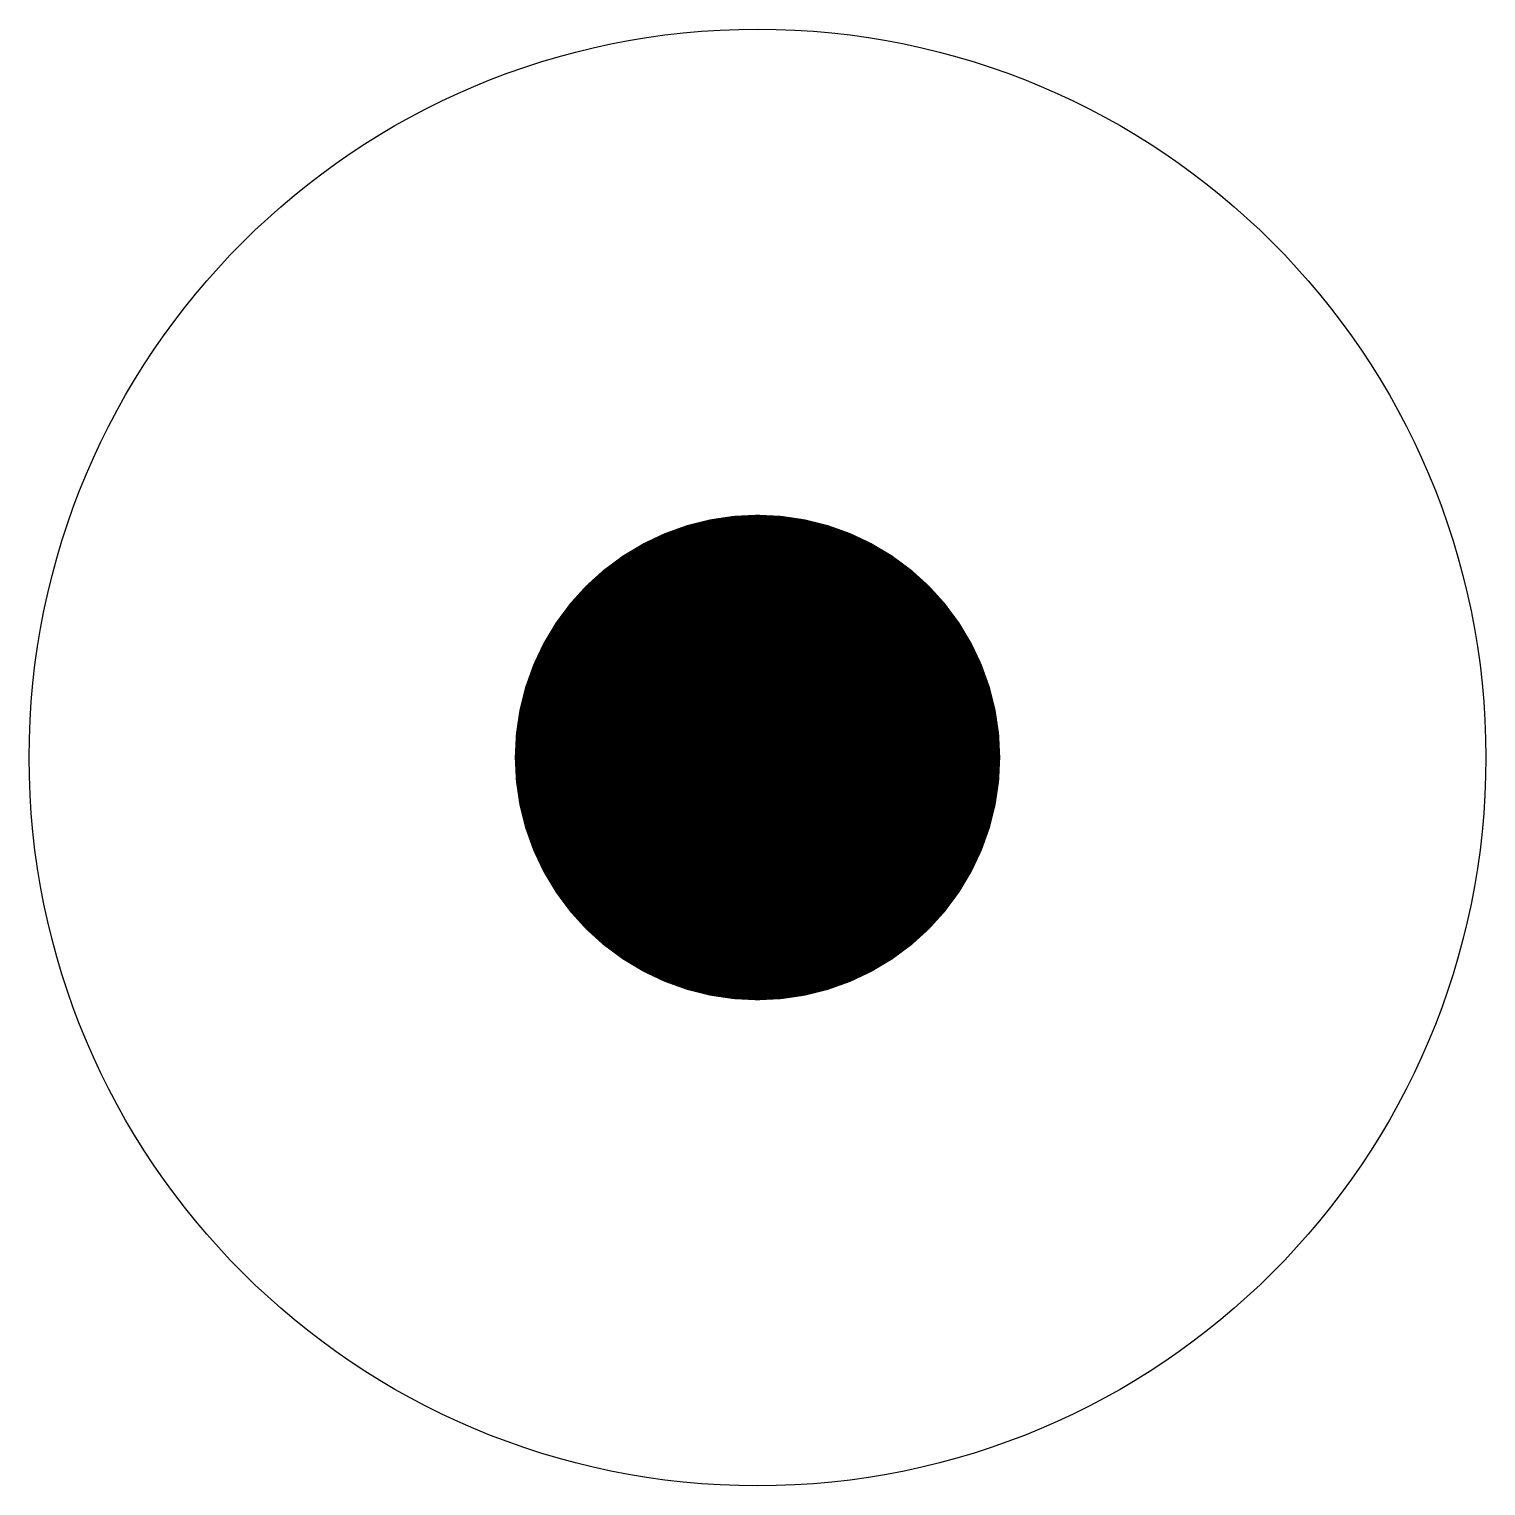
# Model space of a CAD drawing. Extents: x 21.75 to 24.75, y 13.13 to 16.13.
import ezdxf

# ---------------------------------------------------------------- set-up
doc = ezdxf.new("R2010")
doc.units = 0
doc.layers.get('0').update_dxf_attribs({"linetype": 'CONTINUOUS'})

msp = doc.modelspace()

# ---------------------------------------------------------------- linework, layer by layer
at = {"color": 0, "const_width": 0.5}
msp.add_lwpolyline([(23.0011, 14.6266, 1), (23.5011, 14.6266, 1)], format="xyb", close=True, dxfattribs=at)
at = {"color": 0}
msp.add_circle((23.2511, 14.6266), 1.5, dxfattribs=at)

doc.saveas('drawing.dxf')
